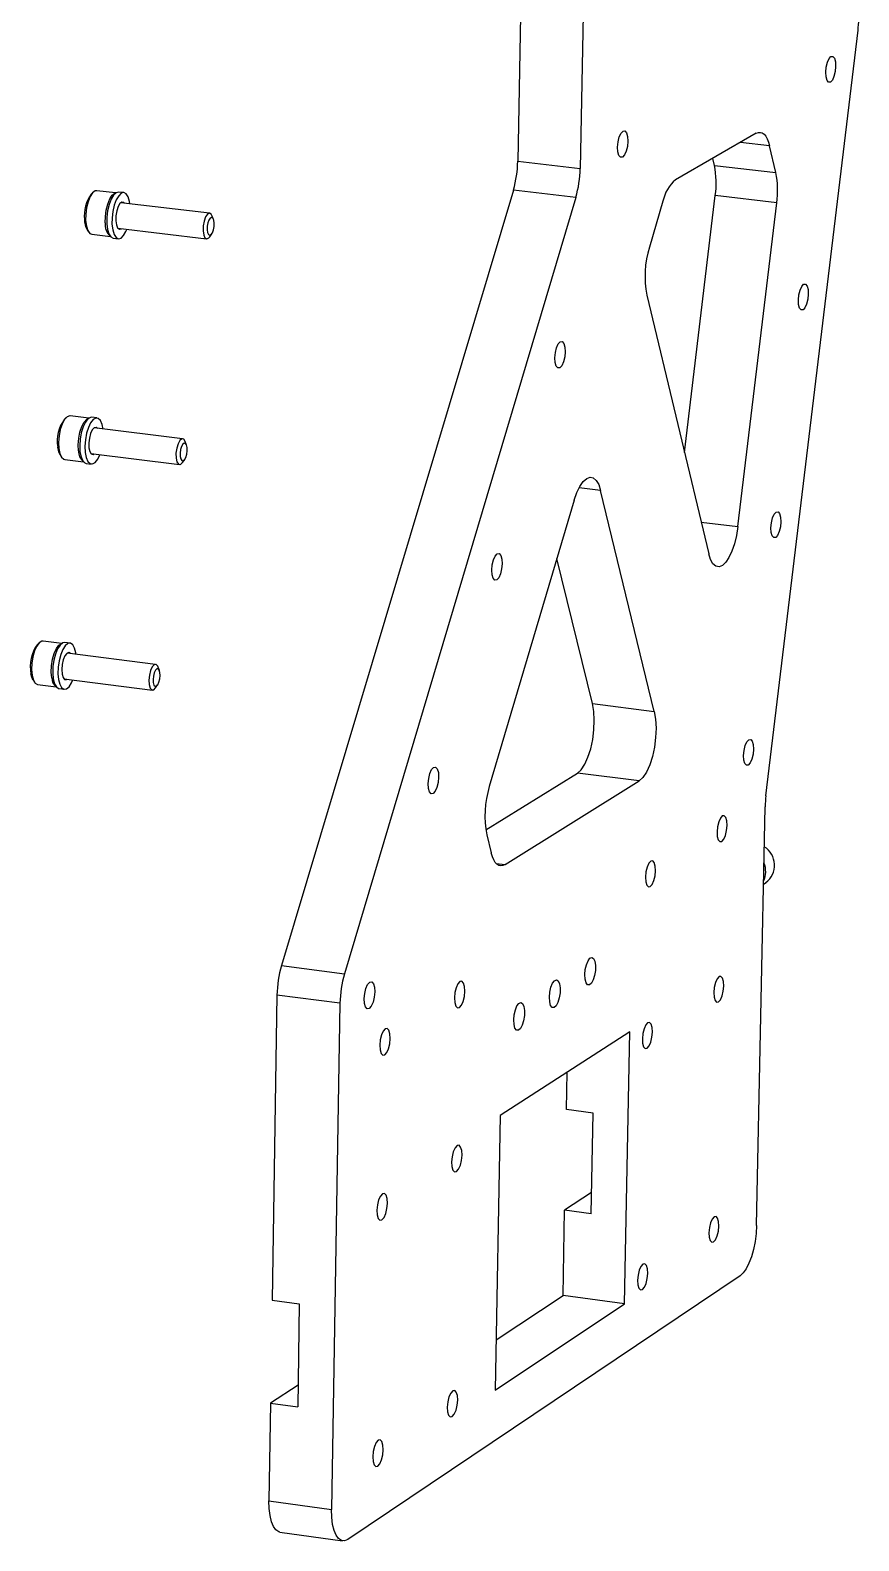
# Model space of a CAD drawing. Header units: millimetres. Extents: x 0 to 279, y 0 to 216.
# Drawn here: x 128.9 to 163.1, y 68.9 to 131.2 of the extents above; entities that cross this region are included whole.
import ezdxf

# ---------------------------------------------------------------- set-up
doc = ezdxf.new("R2010")
doc.units = ezdxf.units.MM

msp = doc.modelspace()

# ---------------------------------------------------------------- linework, layer by layer
at = {"color": 7, "linetype": 'Continuous', "lineweight": 25}
for p, q in [((149.41, 148.009), (149.008, 125.806)), ((151.999, 147.726), (151.584, 125.503)), ((159.243, 99.638), (163.039, 131.199)), ((158.846, 126.948), (155.511, 125.032)), ((159.653, 125.326), (159.393, 126.435)), ((157.116, 125.624), (157.047, 125.914)), ((149.008, 125.806), (151.584, 125.503)), ((157.116, 125.624), (159.653, 125.326)), ((132.425, 124.489), (131.653, 124.581)), ((148.827, 124.609), (139.263, 92.632)), ((151.402, 124.305), (148.827, 124.609)), ((131.5, 124.517), (131.422, 124.443)), ((132.766, 124.502), (132.551, 124.527)), ((136.301, 123.652), (132.644, 124.088)), ((151.402, 124.305), (141.86, 92.292)), ((154.996, 124.149), (154.434, 122.255)), ((155.881, 113.788), (157.154, 124.379)), ((159.69, 124.08), (157.154, 124.379)), ((158.085, 110.731), (159.69, 124.08)), ((136.461, 123.397), (136.407, 123.538)), ((131.247, 122.974), (131.305, 122.885)), ((131.439, 122.787), (132.211, 122.694)), ((132.518, 123.032), (136.175, 122.595)), ((136.305, 122.681), (136.39, 122.806)), ((132.324, 122.627), (132.539, 122.601)), ((154.327, 120.271), (156.882, 109.613)), ((130.391, 115.232), (130.312, 115.159)), ((131.315, 115.201), (130.543, 115.295)), ((131.656, 115.213), (131.441, 115.239)), ((135.188, 114.351), (131.533, 114.799)), ((135.346, 114.095), (135.293, 114.236)), ((130.132, 113.691), (130.19, 113.601)), ((130.323, 113.502), (131.095, 113.407)), ((131.403, 113.744), (135.058, 113.295)), ((135.188, 113.38), (135.274, 113.504)), ((131.208, 113.34), (131.422, 113.313)), ((154.636, 103.115), (152.424, 112.224)), ((151.34, 111.825), (147.835, 100.013)), ((152.092, 103.435), (150.626, 109.419)), ((129.281, 105.95), (129.202, 105.877)), ((130.206, 105.915), (129.434, 106.013)), ((130.546, 105.926), (130.332, 105.953)), ((134.075, 105.052), (130.422, 105.513)), ((134.232, 104.796), (134.18, 104.937)), ((129.017, 104.41), (129.075, 104.32)), ((129.208, 104.221), (129.979, 104.123)), ((130.092, 104.055), (130.306, 104.028)), ((130.289, 104.459), (133.941, 103.996)), ((134.071, 104.081), (134.158, 104.205)), ((152.092, 103.435), (154.636, 103.115)), ((147.688, 98.227), (151.47, 100.571)), ((154.016, 100.248), (151.47, 100.571)), ((148.485, 96.798), (154.016, 100.248)), ((158.854, 81.917), (159.21, 99.184)), ((147.729, 98.02), (147.915, 97.278)), ((159.144, 95.99), (159.245, 96.054)), ((139.263, 92.632), (141.86, 92.292)), ((139.079, 91.418), (138.879, 78.835)), ((141.676, 91.078), (139.079, 91.418)), ((141.676, 91.078), (141.332, 70.208)), ((153.624, 89.899), (148.284, 86.457)), ((153.407, 78.686), (153.624, 89.899)), ((151.018, 86.698), (151.047, 88.238)), ((152.116, 86.553), (151.018, 86.698)), ((148.284, 86.457), (148.079, 75.13)), ((152.037, 82.402), (152.116, 86.553)), ((152.054, 83.28), (150.94, 82.549)), ((150.874, 79.028), (150.94, 82.549)), ((152.037, 82.402), (150.94, 82.549)), ((158.175, 79.846), (141.995, 68.978)), ((138.879, 78.835), (140, 78.683)), ((140, 78.683), (139.932, 74.437)), ((148.079, 75.13), (153.407, 78.686)), ((148.116, 77.199), (150.874, 79.028)), ((153.407, 78.686), (150.874, 79.028)), ((139.946, 75.335), (138.812, 74.591)), ((138.812, 74.591), (138.748, 70.567)), ((138.812, 74.591), (139.932, 74.437)), ((138.748, 70.567), (141.332, 70.208)), ((139.199, 69.278), (141.78, 68.918))]:
    msp.add_line(p, q, dxfattribs=at)
at = {"color": 8, "linetype": 'Continuous', "lineweight": 25}
for p, q in [((159.393, 126.435), (158.197, 126.575)), ((152.424, 112.224), (151.54, 112.333)), ((156.569, 110.918), (158.085, 110.731)), ((148.118, 96.845), (148.485, 96.798))]:
    msp.add_line(p, q, dxfattribs=at)
at = {"color": 7, "linetype": 'Continuous', "lineweight": 25, "flags": 128}
for points in [[(161.71, 129.469), (161.73, 129.68), (161.778, 129.876), (161.846, 130.028), (161.925, 130.113), (162.002, 130.117), (162.065, 130.041), (162.106, 129.895), (162.117, 129.702), (162.097, 129.492), (162.049, 129.296), (161.981, 129.144), (161.902, 129.059), (161.825, 129.054), (161.762, 129.131), (161.721, 129.277), (161.71, 129.469)], [(153.127, 126.384), (153.147, 126.599), (153.196, 126.799), (153.266, 126.954), (153.348, 127.041), (153.428, 127.046), (153.494, 126.968), (153.536, 126.82), (153.548, 126.624), (153.528, 126.41), (153.479, 126.21), (153.409, 126.055), (153.327, 125.968), (153.247, 125.963), (153.181, 126.04), (153.139, 126.188), (153.127, 126.384)], [(158.846, 126.948), (158.931, 126.982), (159.013, 126.988), (159.093, 126.964), (159.167, 126.911), (159.235, 126.83), (159.296, 126.722), (159.349, 126.59), (159.393, 126.435)], [(131.653, 124.581), (131.582, 124.571), (131.474, 124.49), (131.373, 124.337), (131.288, 124.127), (131.225, 123.877), (131.191, 123.61), (131.188, 123.349)], [(131.998, 123.252), (132, 123.513), (132.035, 123.78), (132.097, 124.03), (132.183, 124.241), (132.284, 124.394), (132.391, 124.474), (132.424, 124.483)], [(132.551, 124.527), (132.445, 124.501), (132.337, 124.401), (132.238, 124.233), (132.154, 124.013), (132.094, 123.756), (132.062, 123.486), (132.06, 123.223)], [(133.017, 124.043), (133.001, 124.14), (132.945, 124.327), (132.864, 124.45), (132.766, 124.502), (132.659, 124.476), (132.552, 124.375), (132.452, 124.208), (132.369, 123.987), (132.309, 123.731), (132.276, 123.46), (132.274, 123.197)], [(132.786, 124.071), (132.764, 124.092), (132.687, 124.109), (132.604, 124.05), (132.528, 123.924), (132.469, 123.748), (132.435, 123.545), (132.43, 123.343)], [(131.188, 123.349), (131.218, 123.118), (131.276, 122.938), (131.358, 122.823), (131.439, 122.787)], [(132.43, 123.343), (132.455, 123.169), (132.507, 123.047), (132.578, 122.993), (132.66, 123.015), (132.66, 123.015)], [(136.407, 123.538), (136.368, 123.61), (136.295, 123.653), (136.213, 123.615), (136.135, 123.502), (136.073, 123.332), (136.036, 123.129), (136.03, 122.927), (136.055, 122.754), (136.109, 122.637), (136.182, 122.595), (136.264, 122.633), (136.305, 122.681)], [(136.488, 123.247), (136.471, 123.367), (136.434, 123.447), (136.383, 123.477), (136.327, 123.45), (136.273, 123.372), (136.23, 123.255), (136.204, 123.115), (136.2, 122.975), (136.218, 122.856), (136.255, 122.775), (136.306, 122.746), (136.362, 122.772), (136.416, 122.85), (136.459, 122.968), (136.484, 123.107), (136.488, 123.247)], [(132.06, 123.223), (132.088, 122.988), (132.145, 122.802), (132.226, 122.678), (132.324, 122.627), (132.324, 122.627)], [(132.274, 123.197), (132.303, 122.963), (132.36, 122.776), (132.441, 122.652), (132.539, 122.601), (132.646, 122.628), (132.753, 122.729), (132.852, 122.896), (132.891, 122.988)], [(160.58, 120.076), (160.6, 120.286), (160.648, 120.483), (160.716, 120.636), (160.795, 120.722), (160.872, 120.728), (160.936, 120.653), (160.977, 120.509), (160.988, 120.317), (160.968, 120.106), (160.921, 119.91), (160.852, 119.757), (160.773, 119.671), (160.696, 119.665), (160.632, 119.739), (160.592, 119.884), (160.58, 120.076)], [(150.539, 117.693), (150.559, 117.908), (150.609, 118.109), (150.68, 118.265), (150.762, 118.354), (150.843, 118.36), (150.909, 118.284), (150.952, 118.137), (150.965, 117.941), (150.945, 117.726), (150.895, 117.525), (150.824, 117.368), (150.742, 117.28), (150.662, 117.273), (150.595, 117.349), (150.552, 117.497), (150.539, 117.693)], [(130.543, 115.295), (130.53, 115.296), (130.423, 115.258), (130.317, 115.144), (130.221, 114.963), (130.144, 114.732), (130.093, 114.472), (130.073, 114.205), (130.084, 113.955)], [(131.441, 115.239), (131.391, 115.236), (131.283, 115.174), (131.178, 115.041), (131.084, 114.846), (131.01, 114.606), (130.962, 114.341), (130.943, 114.071), (130.955, 113.819)], [(130.893, 113.856), (130.882, 114.105), (130.903, 114.373), (130.954, 114.633), (131.03, 114.864), (131.126, 115.045), (131.232, 115.159), (131.338, 115.197), (131.352, 115.196)], [(131.906, 114.753), (131.867, 114.946), (131.798, 115.105), (131.709, 115.195), (131.606, 115.21), (131.497, 115.148), (131.392, 115.014), (131.299, 114.82), (131.225, 114.58), (131.177, 114.314), (131.158, 114.045), (131.17, 113.793)], [(131.675, 114.782), (131.625, 114.818), (131.545, 114.807), (131.463, 114.722), (131.392, 114.575), (131.341, 114.386), (131.316, 114.181), (131.322, 113.986)], [(130.132, 113.691), (130.077, 113.812), (130.036, 114.01)], [(131.322, 113.986), (131.357, 113.829), (131.416, 113.731), (131.493, 113.704), (131.545, 113.727)], [(135.293, 114.236), (135.292, 114.24), (135.231, 114.333), (135.153, 114.347), (135.071, 114.282), (134.997, 114.147), (134.942, 113.963), (134.914, 113.757), (134.919, 113.561), (134.955, 113.405), (135.016, 113.313), (135.093, 113.298), (135.175, 113.363), (135.188, 113.38)], [(135.37, 113.99), (135.345, 114.098), (135.303, 114.162), (135.25, 114.172), (135.193, 114.127), (135.142, 114.034), (135.104, 113.906), (135.085, 113.764), (135.088, 113.629), (135.113, 113.521), (135.155, 113.458), (135.208, 113.447), (135.265, 113.492), (135.316, 113.586), (135.354, 113.713), (135.373, 113.855), (135.37, 113.99)], [(130.084, 113.955), (130.126, 113.745), (130.196, 113.593), (130.286, 113.512), (130.323, 113.502)], [(130.955, 113.819), (130.997, 113.605), (131.066, 113.447), (131.155, 113.357), (131.208, 113.34)], [(131.17, 113.793), (131.212, 113.579), (131.28, 113.421), (131.37, 113.331), (131.473, 113.316), (131.581, 113.378), (131.686, 113.512), (131.776, 113.698)], [(151.34, 111.825), (151.447, 112.133), (151.572, 112.392), (151.709, 112.59), (151.85, 112.717), (151.991, 112.769), (152.124, 112.742), (152.244, 112.639), (152.346, 112.464), (152.424, 112.224)], [(159.451, 110.685), (159.471, 110.895), (159.518, 111.092), (159.587, 111.246), (159.666, 111.334), (159.743, 111.341), (159.807, 111.268), (159.848, 111.125), (159.859, 110.934), (159.84, 110.724), (159.792, 110.527), (159.723, 110.373), (159.644, 110.285), (159.567, 110.277), (159.503, 110.351), (159.462, 110.494), (159.451, 110.685)], [(158.085, 110.731), (158.027, 110.37), (157.944, 110.028), (157.839, 109.72), (157.717, 109.461), (157.584, 109.262), (157.445, 109.133), (157.307, 109.079), (157.176, 109.103), (157.058, 109.203), (156.959, 109.376), (156.882, 109.613)], [(147.935, 108.943), (147.955, 109.159), (148.005, 109.361), (148.077, 109.519), (148.159, 109.609), (148.241, 109.618), (148.308, 109.543), (148.352, 109.396), (148.364, 109.2), (148.344, 108.985), (148.295, 108.783), (148.223, 108.624), (148.14, 108.534), (148.059, 108.526), (147.991, 108.601), (147.948, 108.747), (147.935, 108.943)], [(129.434, 106.013), (129.384, 106.01), (129.277, 105.945), (129.173, 105.807), (129.082, 105.608), (129.012, 105.364), (128.97, 105.099), (128.96, 104.835), (128.981, 104.597)], [(129.789, 104.494), (129.768, 104.733), (129.779, 104.997), (129.821, 105.262), (129.891, 105.506), (129.981, 105.705), (130.085, 105.843), (130.187, 105.906)], [(130.332, 105.953), (130.243, 105.937), (130.134, 105.849), (130.032, 105.692), (129.944, 105.48), (129.878, 105.229), (129.839, 104.96), (129.83, 104.694), (129.852, 104.453)], [(130.795, 105.466), (130.786, 105.527), (130.735, 105.723), (130.658, 105.858), (130.563, 105.923), (130.457, 105.91), (130.349, 105.822), (130.246, 105.665), (130.159, 105.453), (130.092, 105.202), (130.053, 104.932), (130.045, 104.667), (130.067, 104.426)], [(130.564, 105.495), (130.493, 105.536), (130.411, 105.504), (130.331, 105.401), (130.263, 105.241), (130.218, 105.045), (130.201, 104.839), (130.215, 104.653)], [(129.017, 104.41), (128.982, 104.479), (128.932, 104.659)], [(130.215, 104.653), (130.257, 104.51), (130.322, 104.43), (130.401, 104.424), (130.431, 104.441)], [(134.18, 104.937), (134.165, 104.972), (134.098, 105.045), (134.018, 105.039), (133.937, 104.955), (133.866, 104.805), (133.817, 104.612), (133.797, 104.406), (133.809, 104.218), (133.852, 104.076), (133.918, 104.003), (133.998, 104.009), (134.071, 104.081)], [(134.251, 104.722), (134.222, 104.82), (134.176, 104.871), (134.121, 104.867), (134.065, 104.808), (134.016, 104.705), (133.982, 104.572), (133.968, 104.429), (133.977, 104.299), (134.006, 104.201), (134.052, 104.151), (134.107, 104.155), (134.163, 104.213), (134.212, 104.317), (134.246, 104.45), (134.26, 104.592), (134.251, 104.722)], [(128.981, 104.597), (129.032, 104.404), (129.11, 104.275), (129.205, 104.221), (129.208, 104.221)], [(129.852, 104.453), (129.904, 104.257), (129.98, 104.122), (130.075, 104.058), (130.092, 104.055)], [(130.067, 104.426), (130.118, 104.23), (130.194, 104.095), (130.289, 104.031), (130.395, 104.044), (130.504, 104.133), (130.606, 104.289), (130.661, 104.412)], [(151.47, 100.571), (151.624, 100.711), (151.771, 100.934), (151.904, 101.227), (152.015, 101.575), (152.098, 101.958), (152.149, 102.358), (152.165, 102.751), (152.146, 103.116), (152.092, 103.435)], [(154.636, 103.115), (154.69, 102.796), (154.709, 102.429), (154.693, 102.036), (154.642, 101.637), (154.559, 101.253), (154.448, 100.904), (154.316, 100.611), (154.169, 100.388), (154.016, 100.248)], [(158.322, 101.297), (158.341, 101.507), (158.389, 101.704), (158.458, 101.859), (158.537, 101.948), (158.615, 101.958), (158.679, 101.886), (158.72, 101.744), (158.731, 101.554), (158.711, 101.344), (158.664, 101.146), (158.595, 100.991), (158.516, 100.902), (158.438, 100.893), (158.374, 100.964), (158.333, 101.106), (158.322, 101.297)], [(145.314, 100.136), (145.334, 100.352), (145.384, 100.556), (145.456, 100.716), (145.539, 100.807), (145.622, 100.817), (145.69, 100.743), (145.734, 100.597), (145.746, 100.402), (145.726, 100.186), (145.676, 99.982), (145.604, 99.823), (145.521, 99.731), (145.439, 99.721), (145.371, 99.795), (145.327, 99.94), (145.314, 100.136)], [(157.226, 98.15), (157.237, 97.959), (157.278, 97.818), (157.343, 97.746), (157.421, 97.756), (157.5, 97.846), (157.569, 98.002), (157.617, 98.2), (157.637, 98.41), (157.625, 98.6), (157.584, 98.742), (157.52, 98.813), (157.442, 98.804), (157.362, 98.714), (157.293, 98.558), (157.245, 98.36), (157.226, 98.15)], [(148.485, 96.798), (148.398, 96.757), (148.312, 96.746), (148.229, 96.765), (148.151, 96.813), (148.08, 96.89), (148.016, 96.994), (147.961, 97.124), (147.915, 97.278)], [(154.275, 96.284), (154.287, 96.093), (154.329, 95.95), (154.394, 95.879), (154.473, 95.889), (154.554, 95.98), (154.623, 96.137), (154.672, 96.336), (154.691, 96.547), (154.68, 96.739), (154.638, 96.881), (154.573, 96.953), (154.494, 96.943), (154.413, 96.852), (154.344, 96.695), (154.295, 96.496), (154.275, 96.284)], [(159.152, 96.349), (159.161, 96.56), (159.157, 96.6)], [(151.774, 92.26), (151.792, 92.47), (151.838, 92.671), (151.905, 92.835), (151.984, 92.94), (152.065, 92.973), (152.135, 92.928), (152.187, 92.812), (152.213, 92.641), (152.209, 92.437), (152.176, 92.228), (152.119, 92.043), (152.044, 91.906), (151.963, 91.836), (151.887, 91.842), (151.824, 91.923), (151.785, 92.069), (151.774, 92.26)], [(157.092, 91.523), (157.103, 91.333), (157.145, 91.192), (157.209, 91.122), (157.287, 91.133), (157.366, 91.224), (157.435, 91.38), (157.483, 91.578), (157.502, 91.788), (157.491, 91.977), (157.45, 92.118), (157.385, 92.188), (157.308, 92.177), (157.228, 92.087), (157.159, 91.931), (157.112, 91.732), (157.092, 91.523)], [(142.675, 91.271), (142.695, 91.487), (142.745, 91.692), (142.818, 91.853), (142.902, 91.947), (142.985, 91.958), (143.054, 91.885), (143.098, 91.74), (143.111, 91.545), (143.091, 91.328), (143.041, 91.124), (142.968, 90.962), (142.884, 90.869), (142.801, 90.857), (142.732, 90.93), (142.688, 91.075), (142.675, 91.271)], [(146.829, 91.575), (146.816, 91.769), (146.773, 91.913), (146.705, 91.985), (146.624, 91.974), (146.541, 91.881), (146.469, 91.722), (146.419, 91.519), (146.399, 91.304), (146.412, 91.109), (146.456, 90.966), (146.523, 90.894), (146.605, 90.905), (146.688, 90.998), (146.759, 91.158), (146.809, 91.361), (146.829, 91.575)], [(150.313, 91.329), (150.331, 91.539), (150.377, 91.741), (150.445, 91.905), (150.524, 92.011), (150.605, 92.044), (150.676, 91.999), (150.728, 91.883), (150.754, 91.711), (150.75, 91.507), (150.717, 91.298), (150.66, 91.112), (150.585, 90.974), (150.504, 90.904), (150.426, 90.91), (150.364, 90.991), (150.324, 91.138), (150.313, 91.329)], [(148.843, 90.392), (148.861, 90.603), (148.908, 90.805), (148.975, 90.97), (149.055, 91.076), (149.137, 91.109), (149.208, 91.065), (149.261, 90.949), (149.287, 90.776), (149.283, 90.572), (149.25, 90.362), (149.192, 90.175), (149.117, 90.037), (149.035, 89.966), (148.957, 89.972), (148.894, 90.053), (148.854, 90.2), (148.843, 90.392)], [(143.75, 89.628), (143.737, 89.823), (143.692, 89.968), (143.624, 90.04), (143.541, 90.028), (143.457, 89.935), (143.385, 89.774), (143.335, 89.569), (143.315, 89.353), (143.328, 89.158), (143.372, 89.013), (143.441, 88.941), (143.523, 88.953), (143.607, 89.047), (143.68, 89.208), (143.73, 89.412), (143.75, 89.628)], [(154.146, 89.619), (154.158, 89.429), (154.199, 89.288), (154.264, 89.217), (154.343, 89.229), (154.423, 89.32), (154.493, 89.478), (154.541, 89.677), (154.561, 89.888), (154.549, 90.078), (154.508, 90.22), (154.442, 90.29), (154.364, 90.279), (154.283, 90.187), (154.214, 90.03), (154.165, 89.831), (154.146, 89.619)], [(146.709, 84.816), (146.696, 85.009), (146.653, 85.152), (146.586, 85.223), (146.504, 85.21), (146.421, 85.117), (146.35, 84.956), (146.3, 84.753), (146.28, 84.539), (146.293, 84.346), (146.336, 84.203), (146.404, 84.132), (146.485, 84.145), (146.568, 84.239), (146.64, 84.399), (146.689, 84.602), (146.709, 84.816)], [(143.634, 82.83), (143.621, 83.024), (143.577, 83.168), (143.509, 83.238), (143.426, 83.226), (143.342, 83.131), (143.27, 82.969), (143.22, 82.765), (143.2, 82.549), (143.213, 82.355), (143.257, 82.212), (143.326, 82.141), (143.408, 82.154), (143.492, 82.249), (143.564, 82.41), (143.614, 82.614), (143.634, 82.83)], [(156.892, 81.621), (156.904, 81.433), (156.945, 81.294), (157.009, 81.225), (157.086, 81.238), (157.166, 81.33), (157.234, 81.487), (157.282, 81.685), (157.302, 81.894), (157.29, 82.082), (157.249, 82.221), (157.185, 82.29), (157.107, 82.277), (157.028, 82.185), (156.96, 82.029), (156.912, 81.83), (156.892, 81.621)], [(158.854, 81.917), (158.835, 81.589), (158.792, 81.257), (158.726, 80.934), (158.641, 80.632), (158.539, 80.363), (158.425, 80.136), (158.302, 79.962), (158.175, 79.846)], [(153.952, 79.662), (153.964, 79.473), (154.005, 79.333), (154.07, 79.265), (154.149, 79.278), (154.229, 79.371), (154.298, 79.529), (154.347, 79.728), (154.366, 79.938), (154.354, 80.128), (154.313, 80.267), (154.248, 80.336), (154.169, 80.323), (154.089, 80.23), (154.02, 80.072), (153.971, 79.873), (153.952, 79.662)], [(146.53, 74.718), (146.518, 74.91), (146.474, 75.051), (146.407, 75.12), (146.326, 75.106), (146.243, 75.011), (146.172, 74.85), (146.122, 74.647), (146.102, 74.433), (146.115, 74.241), (146.158, 74.1), (146.226, 74.031), (146.307, 74.046), (146.39, 74.141), (146.461, 74.302), (146.511, 74.505), (146.53, 74.718)], [(143.462, 72.674), (143.449, 72.867), (143.405, 73.009), (143.337, 73.078), (143.254, 73.063), (143.171, 72.967), (143.098, 72.805), (143.048, 72.601), (143.028, 72.385), (143.042, 72.192), (143.086, 72.051), (143.154, 71.982), (143.236, 71.997), (143.32, 72.093), (143.392, 72.255), (143.442, 72.459), (143.462, 72.674)], [(139.199, 69.278), (139.152, 69.29), (139.035, 69.366), (138.933, 69.506), (138.851, 69.705), (138.791, 69.955), (138.757, 70.246), (138.748, 70.567)], [(141.995, 68.978), (141.861, 68.92), (141.733, 68.93), (141.616, 69.006), (141.515, 69.146), (141.433, 69.345), (141.374, 69.595), (141.34, 69.886), (141.332, 70.208)]]:
    msp.add_lwpolyline(points, dxfattribs=at)
at = {"color": 7, "linetype": 'Continuous', "lineweight": 25}
for centre, radius, start, end in [((158.4, 131.76), 4.673, 353.10971, 358.72268), ((144.449, 125.886), 4.56, 343.74722, 358.99886), ((146.994, 125.586), 4.59, 343.79872, 358.96332), ((153.47, 124.888), 3.72, 352.1342, 11.41221), ((155.983, 124.592), 3.743, 352.13552, 11.30867), ((156.525, 123.849), 1.558, 130.57041, 168.8972), ((132.616, 123.561), 1.484, 143.54929, 186.5365), ((131.956, 123.376), 0.815, 178.83499, 209.47469), ((132.626, 123.172), 0.633, 172.68893, 227.22688), ((158.416, 121.045), 4.161, 163.09768, 190.71829), ((131.505, 114.264), 1.491, 143.1374, 189.83996), ((131.446, 113.838), 0.553, 178.19819, 229.78233), ((130.437, 104.964), 1.536, 143.52725, 191.44244), ((130.24, 104.496), 0.451, 180.15383, 234.45427), ((151.77, 98.805), 4.116, 162.9256, 190.99083), ((163.825, 99.084), 4.616, 173.09937, 178.75522), ((158.692, 96.77), 0.904, 307.65402, 57.63344), ((158.321, 96.508), 0.913, 334.72054, 22.9132), ((143.663, 91.342), 4.585, 163.66796, 179.04947), ((146.291, 90.999), 4.616, 163.71983, 179.0137)]:
    msp.add_arc(centre, radius, start, end, dxfattribs=at)

doc.saveas('drawing.dxf')
